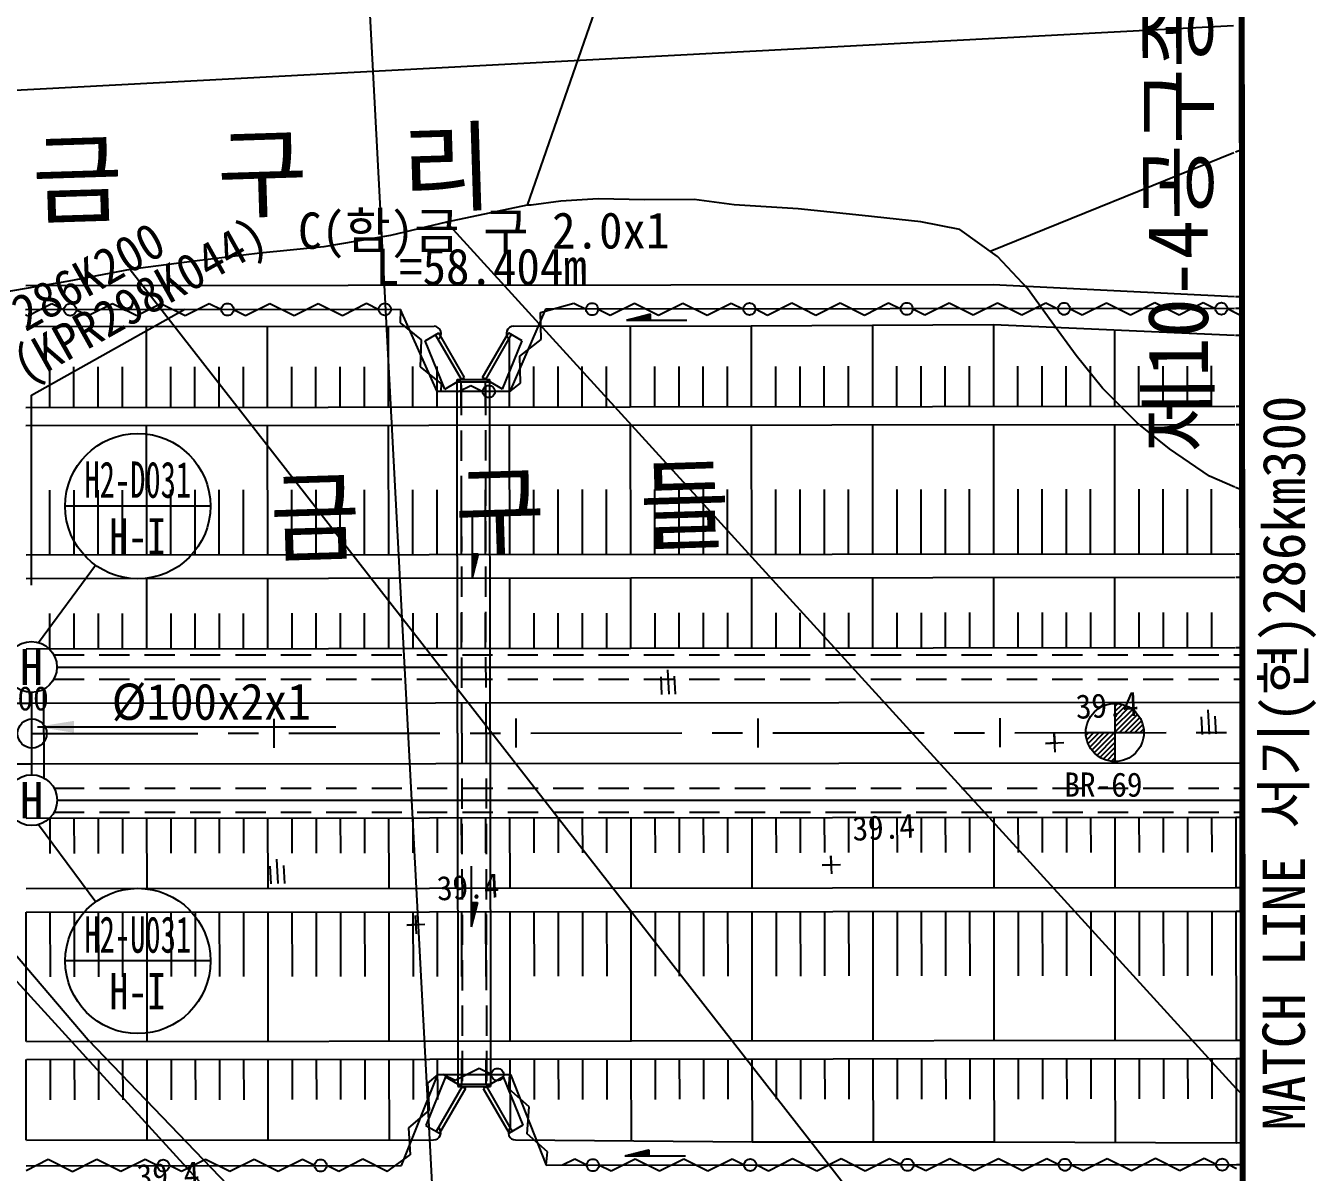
# Model space of a CAD drawing. Header units: millimetres. Extents: x 17638 to 18434, y 1103 to 1809.
# Drawn here: x 18077.2 to 18183.8, y 1454.1 to 1548.8 of the extents above; entities that cross this region are included whole.
import ezdxf
from ezdxf.enums import TextEntityAlignment as Align
from ezdxf.xclip import XClip

# ---------------------------------------------------------------- set-up
doc = ezdxf.new("R2010")
doc.units = ezdxf.units.MM
doc.header["$LTSCALE"] = 10
doc.header["$MEASUREMENT"] = 0
doc.header["$XCLIPFRAME"] = 2
for name, pattern in [('A-CENTR01', [2, 1.25, -0.25, 0.25, -0.25]), ('CENTER', [2, 1.25, -0.25, 0.25, -0.25]), ('DASHED2', [0.375, 0.25, -0.125]), ('HIDDEN', [0.375, 0.25, -0.125])]:
    doc.linetypes.add(name, pattern=pattern)
for name, color, linetype in [('TN-CABL', 4, 'Continuous'), ('TN-MACL', 6, 'A-CENTR01'), ('TN-MANH', 4, 'Continuous'), ('TZ-BASE', 253, 'Continuous'), ('TZ-CABL', 4, 'Continuous'), ('TZ-MACT', 6, 'Continuous')]:
    doc.layers.add(name, color=color, linetype=linetype)
doc.layers.add('TX-PAPR', color=2, linetype='Continuous', plot=False)
doc.styles.add('GR', font='GulimChe.ttf')
doc.styles.get("Standard").update_dxf_attribs({"font": 'GulimChe.ttf'})
doc.linetypes.add('ZIGZAG', pattern='A,0.0001,-0.2,[131,ltypeshp.shx,S=0.2,R=0,X=-0.2,Y=0],-0.4,[131,ltypeshp.shx,S=0.2,R=180,X=0.2,Y=0],-0.2', length=0.8001)
doc.dimstyles.get("Standard").update_dxf_attribs({"dimtxt": 0.18, "dimasz": 0.18, "dimexe": 0.18, "dimexo": 0.0625, "dimgap": 0.09, "dimtad": 0, "dimtih": 1, "dimtoh": 1, "dimdec": 4, "dimzin": 0, "dimdsep": 46, "dimtxsty": 'Standard', "dimcen": 0.09, "dimadec": 0, "dimazin": 0, "dimtfac": 1, "dimtdec": 4, "dimtofl": 0, "dimtmove": 0, "dimatfit": 3, "dimfxl": 0, "dimtolj": 1, "dimtzin": 0, "dimarcsym": 0})

# ---------------------------------------------------------------- blocks, each defined once
blk = doc.blocks.new('JD-SDJKSFJK3')
at = {"layer": 'TZ-BASE'}
for p, q in [((224.02, 132.79), (242.6, -217.07)), ((300, 0.26), (299.74, 103.57)), ((249.72, 69.11, 40.57), (240.9, 43.81, 40.57)), ((299.28, 58.63), (-0.04, 42.73)), ((279.17, 40.01, 40.38), (299.3, 48.16, 40.38)), ((299.43, 48.21, 77.12), (299.96, 48.42, 77.12)), ((240.9, 43.81, 39.87), (234.25, 42.4, 39.87)), ((241.23, 43.82, 39.87), (240.9, 43.81, 39.87)), ((243.7, 44.14, 39.87), (241.23, 43.82, 39.87)), ((246.77, 44.35, 39.87), (243.7, 44.14, 39.87)), ((250.64, 44.25, 39.87), (246.77, 44.35, 39.87)), ((254.71, 44.29, 39.87), (250.64, 44.25, 39.87)), ((258.01, 43.83, 39.87), (254.71, 44.29, 39.87)), ((263.31, 43.52, 39.87), (258.01, 43.83, 39.87)), ((268.58, 42.96, 39.87), (263.31, 43.52, 39.87)), ((273.43, 42.43, 39.87), (268.58, 42.96, 39.87)), ((234.25, 42.4, 39.87), (229.62, 41.3, 39.87)), ((299.5, -29.13, 39.66), (234.25, 42.4, 39.66)), ((276.65, 41.8, 39.87), (273.43, 42.43, 39.87)), ((279.78, 39.58, 39.87), (276.65, 41.8, 39.87)), ((229.62, 41.3, 39.87), (224.1, 40.38, 39.87)), ((218.81, 39.85, 39.87), (213.41, 39.19, 39.87)), ((224.1, 40.38, 39.87), (218.81, 39.85, 39.87)), ((282.25, 36.92, 39.87), (279.78, 39.58, 39.87)), ((208.09, 38.49, 39.87), (203.03, 37.55, 39.87)), ((213.41, 39.19, 39.87), (208.09, 38.49, 39.87)), ((208.09, 38.49, 39.56), (279.66, -53.12, 39.56)), ((203.03, 37.55, 39.87), (197.59, 36.6, 39.87)), ((284.26, 34.16, 39.87), (282.25, 36.92, 39.87)), ((299.45, 36.27, 75.38), (299.99, 36.27, 75.38)), ((230.44, 35.21), (199.44, 35.18)), ((199.64, 34.68), (201.64, 35.68)), ((201.64, 35.68), (202.64, 35.18)), ((204.64, 34.69), (206.64, 35.69)), ((206.64, 35.69), (208.64, 34.69)), ((208.64, 34.69), (210.64, 35.69)), ((210.64, 35.69), (212.64, 34.69)), ((212.64, 34.69), (214.64, 35.69)), ((214.64, 35.69), (215.64, 35.2)), ((216.64, 35.2), (217.64, 34.7)), ((217.64, 34.7), (219.64, 35.7)), ((219.64, 35.7), (221.64, 34.7)), ((221.64, 34.7), (223.64, 35.7)), ((223.64, 35.7), (225.64, 34.7)), ((225.64, 34.7), (227.64, 35.71)), ((227.64, 35.71), (228.64, 35.21)), ((230.44, 35.21), (230.4, 34.09)), ((233.48, 28.42), (230.44, 35.21)), ((242.43, 35.22), (239.48, 28.42)), ((242.02, 34.96), (244.77, 35.72)), ((299.35, 35.27), (242.43, 35.22)), ((244.77, 35.72), (245.77, 35.22)), ((246.77, 35.22), (247.77, 34.72)), ((247.77, 34.72), (249.77, 35.73)), ((249.77, 35.73), (251.77, 34.73)), ((251.77, 34.73), (253.77, 35.73)), ((253.77, 35.73), (255.77, 34.73)), ((255.77, 34.73), (257.77, 35.73)), ((257.77, 35.73), (258.77, 35.23)), ((259.77, 35.24), (260.77, 34.74)), ((260.77, 34.74), (262.77, 35.74)), ((262.77, 35.74), (264.77, 34.74)), ((264.77, 34.74), (266.77, 35.74)), ((266.77, 35.74), (268.77, 34.74)), ((268.77, 34.74), (270.77, 35.75)), ((270.77, 35.75), (271.77, 35.25)), ((272.77, 35.25), (273.77, 34.75)), ((273.77, 34.75), (275.77, 35.75)), ((275.77, 35.75), (277.77, 34.75)), ((277.77, 34.75), (279.77, 35.75)), ((279.77, 35.75), (281.77, 34.76)), ((281.77, 34.76), (283.77, 35.76)), ((283.77, 35.76), (284.77, 35.26)), ((285.77, 35.26), (286.77, 34.76)), ((286.77, 34.76), (288.77, 35.76)), ((288.77, 35.76), (290.77, 34.76)), ((290.77, 34.76), (292.77, 35.77)), ((292.77, 35.77), (294.77, 34.77)), ((294.77, 34.77), (296.77, 35.77)), ((296.77, 35.77), (297.77, 35.27)), ((298.77, 35.27), (299.36, 34.98)), ((298.79, 35.27, 75.38), (299.79, 34.77, 75.38)), ((299.99, 35.27, 75.38), (299.45, 35.27, 75.38)), ((199.44, 34.78), (199.64, 34.68)), ((203.64, 35.18), (204.64, 34.69)), ((242.07, 32.73), (242.02, 34.96)), ((251.11, 34.8), (249.11, 34.3)), ((251.11, 34.3), (249.11, 34.3)), ((251.11, 34.31), (249.16, 34.31)), ((251.11, 34.33), (249.21, 34.32)), ((251.11, 34.34), (249.26, 34.34)), ((251.11, 34.35), (249.31, 34.35)), ((251.11, 34.36), (249.36, 34.36)), ((251.11, 34.38), (249.41, 34.37)), ((251.11, 34.39), (249.46, 34.39)), ((251.11, 34.4), (249.51, 34.4)), ((251.11, 34.41), (249.56, 34.41)), ((251.11, 34.43), (249.61, 34.42)), ((251.11, 34.44), (249.66, 34.44)), ((251.11, 34.45), (249.71, 34.45)), ((251.11, 34.46), (249.76, 34.46)), ((251.11, 34.48), (249.81, 34.47)), ((251.11, 34.49), (249.86, 34.49)), ((251.11, 34.5), (249.91, 34.5)), ((251.11, 34.51), (249.96, 34.51)), ((251.11, 34.53), (250.01, 34.52)), ((251.11, 34.54), (250.06, 34.54)), ((251.11, 34.55), (250.11, 34.55)), ((251.11, 34.56), (250.16, 34.56)), ((251.11, 34.58), (250.21, 34.57)), ((251.11, 34.59), (250.26, 34.59)), ((251.11, 34.6), (250.31, 34.6)), ((251.11, 34.61), (250.36, 34.61)), ((251.11, 34.63), (250.41, 34.62)), ((251.11, 34.64), (250.46, 34.64)), ((251.11, 34.65), (250.51, 34.65)), ((251.11, 34.66), (250.56, 34.66)), ((251.11, 34.68), (250.61, 34.67)), ((251.11, 34.69), (250.66, 34.69)), ((251.11, 34.7), (250.71, 34.7)), ((251.11, 34.71), (250.76, 34.71)), ((251.11, 34.73), (250.81, 34.72)), ((251.11, 34.74), (250.86, 34.74)), ((251.11, 34.75), (250.91, 34.75)), ((251.11, 34.76), (250.96, 34.76)), ((251.11, 34.78), (251.01, 34.78)), ((251.11, 34.79), (251.06, 34.79)), ((251.11, 34.3), (251.11, 34.8)), ((254.11, 34.3), (251.11, 34.3)), ((286.28, 31.4, 39.87), (284.26, 34.16, 39.87)), ((299.79, 34.77, 75.38), (299.99, 34.87, 75.38)), ((199.48, 33.78), (233.21, 33.81)), ((209.43, 33.79), (209.43, 27.12)), ((219.43, 33.8), (219.43, 27.13)), ((229.43, 33.81), (229.43, 27.14)), ((230.4, 34.09), (232.14, 32.69)), ((239.79, 33.82), (259.43, 33.84)), ((249.43, 33.83), (249.43, 27.16)), ((259.43, 33.84), (279.43, 33.95)), ((259.43, 33.84), (259.43, 27.17)), ((269.43, 33.9), (269.43, 27.18)), ((279.43, 33.95), (299.36, 33.08)), ((279.43, 33.95), (279.43, 27.18)), ((289.43, 33.51), (289.43, 27.19)), ((299.45, 33.07, 75.38), (299.99, 33.07, 75.38)), ((232.14, 32.69), (232.07, 30.45)), ((239.43, 32.8), (239.43, 27.15)), ((240.31, 31.35), (242.07, 32.73)), ((240.36, 29.11), (240.31, 31.35)), ((288.46, 28.69, 39.87), (286.28, 31.4, 39.87)), ((201.43, 30.45), (201.43, 27.11)), ((203.43, 30.45), (203.43, 27.12)), ((205.43, 30.45), (205.43, 27.12)), ((207.43, 30.45), (207.43, 27.12)), ((211.43, 30.46), (211.43, 27.12)), ((213.43, 30.46), (213.43, 27.12)), ((215.43, 30.46), (215.43, 27.13)), ((217.43, 30.46), (217.43, 27.13)), ((221.43, 30.47), (221.43, 27.13)), ((223.43, 30.47), (223.43, 27.13)), ((225.43, 30.47), (225.43, 27.14)), ((227.43, 30.47), (227.43, 27.14)), ((231.43, 30.48), (231.43, 27.14)), ((232.07, 30.45), (233.81, 29.05)), ((233.43, 30.48), (233.43, 27.14)), ((241.43, 30.48), (241.43, 27.15)), ((243.43, 30.49), (243.43, 27.15)), ((245.43, 30.49), (245.43, 27.15)), ((247.43, 30.49), (247.43, 27.16)), ((251.43, 30.49), (251.43, 27.16)), ((253.43, 30.5), (253.43, 27.16)), ((255.43, 30.5), (255.43, 27.16)), ((257.43, 30.5), (257.43, 27.16)), ((261.43, 30.5), (261.43, 27.17)), ((263.43, 30.5), (263.43, 27.17)), ((265.43, 30.51), (265.43, 27.17)), ((267.43, 30.51), (267.43, 27.17)), ((271.43, 30.51), (271.43, 27.18)), ((273.43, 30.51), (273.43, 27.18)), ((275.43, 30.52), (275.43, 27.18)), ((277.43, 30.52), (277.43, 27.18)), ((281.43, 30.52), (281.43, 27.19)), ((283.43, 30.52), (283.43, 27.19)), ((285.43, 30.52), (285.43, 27.19)), ((287.43, 30.53), (287.43, 27.19)), ((291.43, 30.53), (291.43, 27.2)), ((293.43, 30.53), (293.43, 27.2)), ((295.43, 30.53), (295.43, 27.2)), ((297.43, 30.54), (297.43, 27.2)), ((233.81, 29.05), (233.78, 28.42)), ((235.24, 28.42), (236.24, 28.92)), ((235.43, 29.22), (235.43, 27.14)), ((236.24, 28.92), (237.24, 28.42)), ((237.43, 29.22), (237.43, 27.15)), ((239.48, 28.42), (240.36, 29.11)), ((239.48, 28.42), (233.48, 28.42)), ((291.31, 25.83, 39.87), (288.46, 28.69, 39.87)), ((199.48, 27.11), (299.37, 27.2)), ((299.49, 27.2, 75.38), (300, 27.2, 75.38)), ((199.49, 25.61), (299.38, 25.7)), ((209.43, 25.62), (209.44, 14.95)), ((219.43, 25.63), (219.44, 14.96)), ((229.43, 25.64), (229.44, 14.97)), ((239.43, 25.65), (239.44, 14.98)), ((249.43, 25.66), (249.44, 14.99)), ((259.43, 25.67), (259.44, 15)), ((269.43, 25.68), (269.44, 15.01)), ((279.43, 25.68), (279.44, 15.01)), ((289.43, 25.69), (289.44, 15.02)), ((293.98, 23.68, 39.87), (291.31, 25.83, 39.87)), ((299.49, 25.7, 75.38), (300, 25.7, 75.38)), ((297.28, 21.42, 39.87), (293.98, 23.68, 39.87)), ((299.37, 20.53, 39.87), (297.28, 21.42, 39.87)), ((201.44, 20.28), (201.44, 14.94)), ((203.44, 20.28), (203.44, 14.95)), ((205.44, 20.28), (205.44, 14.95)), ((207.44, 20.28), (207.44, 14.95)), ((211.44, 20.29), (211.44, 14.95)), ((213.44, 20.29), (213.44, 14.95)), ((215.44, 20.29), (215.44, 14.96)), ((217.44, 20.29), (217.44, 14.96)), ((221.44, 20.3), (221.44, 14.96)), ((223.44, 20.3), (223.44, 14.96)), ((225.44, 20.3), (225.44, 14.97)), ((227.44, 20.3), (227.44, 14.97)), ((231.44, 20.31), (231.44, 14.97)), ((233.44, 20.31), (233.44, 14.97)), ((235.44, 20.31), (235.44, 14.97)), ((237.44, 20.31), (237.44, 14.98)), ((241.44, 20.31), (241.44, 14.98)), ((243.44, 20.32), (243.44, 14.98)), ((245.44, 20.32), (245.44, 14.98)), ((247.44, 20.32), (247.44, 14.99)), ((251.44, 20.32), (251.44, 14.99)), ((253.44, 20.33), (253.44, 14.99)), ((255.44, 20.33), (255.44, 14.99)), ((257.44, 20.33), (257.44, 14.99)), ((261.44, 20.33), (261.44, 15)), ((263.44, 20.33), (263.44, 15)), ((265.44, 20.34), (265.44, 15)), ((267.44, 20.34), (267.44, 15)), ((271.44, 20.34), (271.44, 15.01)), ((273.44, 20.34), (273.44, 15.01)), ((275.44, 20.35), (275.44, 15.01)), ((277.44, 20.35), (277.44, 15.01)), ((281.44, 20.35), (281.44, 15.02)), ((283.44, 20.35), (283.44, 15.02)), ((285.44, 20.35), (285.44, 15.02)), ((287.44, 20.36), (287.44, 15.02)), ((291.44, 20.36), (291.44, 15.03)), ((293.44, 20.36), (293.44, 15.03)), ((295.44, 20.36), (295.44, 15.03)), ((297.44, 20.37), (297.44, 15.03)), ((299.98, 20.27, 76.61), (299.45, 20.49, 76.61)), ((236.36, 18.01), (236.36, 15.01)), ((199.5, 14.94), (299.41, 15.03)), ((236.36, 15.01), (236.37, 13.01)), ((236.86, 15.01), (236.36, 13.01)), ((236.36, 15.01), (236.86, 15.01)), ((236.38, 15.01), (236.38, 13.06)), ((236.39, 15.01), (236.39, 13.11)), ((236.4, 15.01), (236.4, 13.16)), ((236.41, 15.01), (236.41, 13.21)), ((236.43, 15.01), (236.43, 13.26)), ((236.44, 15.01), (236.44, 13.31)), ((236.45, 15.01), (236.45, 13.36)), ((236.46, 15.01), (236.46, 13.41)), ((236.48, 15.01), (236.48, 13.46)), ((236.49, 15.01), (236.49, 13.51)), ((236.5, 15.01), (236.5, 13.56)), ((236.51, 15.01), (236.51, 13.61)), ((236.53, 15.01), (236.53, 13.66)), ((236.54, 15.01), (236.54, 13.71)), ((236.55, 15.01), (236.55, 13.76)), ((236.56, 15.01), (236.56, 13.81)), ((236.58, 15.01), (236.58, 13.86)), ((236.59, 15.01), (236.59, 13.91)), ((236.6, 15.01), (236.6, 13.96)), ((236.61, 15.01), (236.61, 14.01)), ((236.63, 15.01), (236.63, 14.06)), ((236.64, 15.01), (236.64, 14.11)), ((236.65, 15.01), (236.65, 14.16)), ((236.66, 15.01), (236.66, 14.21)), ((236.68, 15.01), (236.68, 14.26)), ((236.69, 15.01), (236.69, 14.31)), ((236.7, 15.01), (236.7, 14.36)), ((236.71, 15.01), (236.71, 14.41)), ((236.73, 15.01), (236.73, 14.46)), ((236.74, 15.01), (236.74, 14.51)), ((236.75, 15.01), (236.75, 14.56)), ((236.76, 15.01), (236.76, 14.61)), ((236.78, 15.01), (236.78, 14.66)), ((236.79, 15.01), (236.79, 14.71)), ((236.8, 15.01), (236.8, 14.76)), ((236.81, 15.01), (236.81, 14.81)), ((236.83, 15.01), (236.83, 14.86)), ((236.84, 15.01), (236.84, 14.91)), ((236.85, 15.01), (236.85, 14.96)), ((299.49, 15.03, 75.38), (300.01, 15.03, 75.38)), ((199.5, 12.99), (299.41, 13.08)), ((209.45, 13), (209.45, 7.19)), ((219.45, 13.01), (219.45, 7.2)), ((229.45, 13.02), (229.45, 7.21)), ((239.45, 13.03), (239.45, 7.22)), ((249.45, 13.04), (249.45, 7.23)), ((259.45, 13.05), (259.45, 7.24)), ((269.45, 13.06), (269.45, 7.25)), ((279.45, 13.06), (279.45, 7.25)), ((289.45, 13.07), (289.45, 7.26)), ((299.49, 13.08, 75.38), (300.01, 13.08, 75.38)), ((201.45, 10.09), (201.45, 7.18)), ((203.45, 10.09), (203.45, 7.19)), ((205.45, 10.09), (205.45, 7.19)), ((207.45, 10.09), (207.45, 7.19)), ((211.45, 10.1), (211.45, 7.19)), ((213.45, 10.1), (213.45, 7.19)), ((215.45, 10.1), (215.45, 7.2)), ((217.45, 10.1), (217.45, 7.2)), ((221.45, 10.11), (221.45, 7.2)), ((223.45, 10.11), (223.45, 7.2)), ((225.45, 10.11), (225.45, 7.21)), ((227.45, 10.11), (227.45, 7.21)), ((231.45, 10.12), (231.45, 7.21)), ((233.45, 10.12), (233.45, 7.21)), ((235.45, 10.12), (235.45, 7.21)), ((237.45, 10.12), (237.45, 7.22)), ((241.45, 10.12), (241.45, 7.22)), ((243.45, 10.13), (243.45, 7.22)), ((245.45, 10.13), (245.45, 7.22)), ((247.45, 10.13), (247.45, 7.23)), ((251.45, 10.13), (251.45, 7.23)), ((253.45, 10.14), (253.45, 7.23)), ((255.45, 10.14), (255.45, 7.23)), ((257.45, 10.14), (257.45, 7.23)), ((261.45, 10.14), (261.45, 7.24)), ((263.45, 10.14), (263.45, 7.24)), ((265.45, 10.15), (265.45, 7.24)), ((267.45, 10.15), (267.45, 7.24)), ((271.45, 10.15), (271.45, 7.25)), ((273.45, 10.15), (273.45, 7.25)), ((275.45, 10.16), (275.45, 7.25)), ((277.45, 10.16), (277.45, 7.25)), ((281.45, 10.16), (281.45, 7.26)), ((283.45, 10.16), (283.45, 7.26)), ((285.45, 10.16), (285.45, 7.26)), ((287.45, 10.17), (287.45, 7.26)), ((291.45, 10.17), (291.45, 7.27)), ((293.45, 10.17), (293.45, 7.27)), ((295.45, 10.17), (295.45, 7.27)), ((297.45, 10.18), (297.45, 7.27)), ((199.5, 7.18), (299.43, 7.27)), ((299.49, 7.27, 75.38), (300.01, 7.27, 75.38)), ((252.5, 5.45, 39.37), (252.61, 3.44, 39.37)), ((251.94, 4.85, 39.37), (252.02, 3.4, 39.37)), ((253.17, 3.44, 39.37), (253.09, 4.91, 39.37)), ((-0.06, 2.5), (199.94, 2.68)), ((200.01, 2.68), (299.99, 2.76)), ((289.47, 2.66), (289.47, -2.14)), ((289.47, 2.41), (289.7, 2.64)), ((289.47, 1.99), (290.06, 2.58)), ((289.47, 1.57), (290.38, 2.48)), ((289.47, 1.14), (290.66, 2.34)), ((289.47, 0.72), (290.92, 2.17)), ((297.16, 2.14, 39.37), (297.26, 0.13, 39.37)), ((220, -1.01), (220, 1.39)), ((240, -0.99), (240, 1.41)), ((260, -0.97), (260, 1.43)), ((280, -0.95), (280, 1.45)), ((289.47, 0.29), (291.14, 1.97)), ((289.85, 0.26), (291.35, 1.75)), ((290.28, 0.26), (291.52, 1.5)), ((290.7, 0.26), (291.67, 1.22)), ((296.6, 1.55, 39.37), (296.68, 0.1, 39.37)), ((297.83, 0.14, 39.37), (297.75, 1.61, 39.37)), ((300, -0.94), (300, 1.46)), ((284.46, 0.15, 39.37), (284.5, -0.6, 39.37)), ((284.54, -1.35, 39.37), (284.46, 0.15, 39.37)), ((287.07, 0.25), (291.87, 0.26)), ((287.08, 0.02), (287.31, 0.25)), ((287.14, -0.34), (287.73, 0.25)), ((287.25, -0.66), (288.16, 0.25)), ((287.39, -0.94), (288.58, 0.25)), ((287.56, -1.2), (289.01, 0.25)), ((287.75, -1.42), (289.43, 0.26)), ((291.13, 0.26), (291.78, 0.91)), ((291.55, 0.26), (291.85, 0.56)), ((283.75, -0.64, 39.37), (285.25, -0.56, 39.37)), ((284.5, -0.6, 39.37), (283.75, -0.64, 39.37)), ((287.98, -1.63), (289.47, -0.13)), ((288.23, -1.8), (289.47, -0.56)), ((288.51, -1.94), (289.47, -0.98)), ((288.82, -2.06), (289.47, -1.4)), ((289.17, -2.13), (289.47, -1.83)), ((-0.05, -2.5), (199.94, -2.32)), ((200.02, -2.32), (300, -2.24)), ((199.52, -6.82), (299.46, -6.73)), ((201.46, -6.82), (201.47, -9.72)), ((203.46, -6.81), (203.47, -9.72)), ((205.46, -6.81), (205.47, -9.72)), ((207.46, -6.81), (207.47, -9.72)), ((209.46, -6.81), (209.47, -12.62)), ((211.46, -6.81), (211.47, -9.71)), ((213.46, -6.81), (213.47, -9.71)), ((215.46, -6.8), (215.47, -9.71)), ((217.46, -6.8), (217.47, -9.71)), ((219.46, -6.8), (219.47, -12.61)), ((221.46, -6.8), (221.47, -9.7)), ((223.46, -6.8), (223.47, -9.7)), ((225.46, -6.79), (225.47, -9.7)), ((227.46, -6.79), (227.47, -9.7)), ((229.46, -6.79), (229.47, -12.6)), ((231.46, -6.79), (231.47, -9.69)), ((233.46, -6.79), (233.47, -9.69)), ((235.46, -6.79), (235.47, -9.69)), ((237.46, -6.78), (237.47, -9.69)), ((239.46, -6.78), (239.47, -12.59)), ((241.46, -6.78), (241.47, -9.68)), ((243.46, -6.78), (243.47, -9.68)), ((245.46, -6.78), (245.47, -9.68)), ((247.46, -6.77), (247.47, -9.68)), ((249.46, -6.77), (249.47, -12.58)), ((251.46, -6.77), (251.47, -9.68)), ((253.46, -6.77), (253.47, -9.67)), ((255.46, -6.77), (255.47, -9.67)), ((257.46, -6.77), (257.47, -9.67)), ((259.46, -6.76), (259.47, -12.57)), ((261.46, -6.76), (261.47, -9.67)), ((263.46, -6.76), (263.47, -9.67)), ((265.46, -6.76), (265.47, -9.66)), ((267.46, -6.76), (267.47, -9.66)), ((269.46, -6.75), (269.47, -12.56)), ((271.46, -6.75), (271.47, -9.66)), ((273.46, -6.75), (273.47, -9.66)), ((275.46, -6.75), (275.47, -9.65)), ((277.46, -6.75), (277.47, -9.65)), ((279.46, -6.75), (279.47, -12.56)), ((281.46, -6.74), (281.47, -9.65)), ((283.46, -6.74), (283.47, -9.65)), ((285.46, -6.74), (285.47, -9.65)), ((287.46, -6.74), (287.47, -9.64)), ((289.46, -6.74), (289.47, -12.55)), ((291.46, -6.73), (291.47, -9.64)), ((293.46, -6.73), (293.47, -9.64)), ((295.46, -6.73), (295.47, -9.64)), ((297.46, -6.73), (297.47, -9.63)), ((299.46, -6.73), (299.47, -12.54)), ((299.49, -6.73, 75.38), (300.03, -6.73, 75.38)), ((190.48, -8.51, 39.87), (204.62, -25.13, 39.87)), ((220.2, -10.19, 39.37), (220.31, -12.2, 39.37)), ((265.29, -10.71, 39.37), (266.79, -10.63, 39.37)), ((266, -9.92, 39.37), (266.04, -10.67, 39.37)), ((266.08, -11.42, 39.37), (266, -9.92, 39.37)), ((219.64, -10.79, 39.37), (219.72, -12.23, 39.37)), ((220.87, -12.2, 39.37), (220.79, -10.73, 39.37)), ((236.29, -10.79), (236.29, -13.79)), ((266.04, -10.67, 39.37), (265.29, -10.71, 39.37)), ((199.52, -12.63), (299.47, -12.54)), ((299.49, -12.54, 75.38), (300.03, -12.54, 75.38)), ((236.29, -13.79), (236.79, -13.79)), ((236.79, -13.79), (236.29, -15.79)), ((236.29, -13.79), (236.29, -15.79)), ((236.3, -13.79), (236.3, -15.74)), ((236.32, -13.79), (236.32, -15.69)), ((236.33, -13.79), (236.33, -15.64)), ((236.34, -13.79), (236.34, -15.59)), ((236.35, -13.79), (236.35, -15.54)), ((236.37, -13.79), (236.37, -15.49)), ((236.38, -13.79), (236.38, -15.43)), ((236.39, -13.79), (236.39, -15.38)), ((236.4, -13.79), (236.4, -15.33)), ((236.42, -13.79), (236.42, -15.28)), ((236.43, -13.79), (236.43, -15.23)), ((236.44, -13.79), (236.44, -15.18)), ((236.45, -13.79), (236.45, -15.13)), ((236.47, -13.79), (236.47, -15.08)), ((236.48, -13.79), (236.48, -15.03)), ((236.49, -13.79), (236.49, -14.98)), ((236.5, -13.79), (236.5, -14.93)), ((236.52, -13.79), (236.52, -14.88)), ((236.53, -13.79), (236.53, -14.83)), ((236.54, -13.79), (236.54, -14.78)), ((236.55, -13.79), (236.55, -14.73)), ((236.57, -13.79), (236.57, -14.68)), ((236.58, -13.79), (236.58, -14.63)), ((236.59, -13.79), (236.59, -14.58)), ((236.6, -13.79), (236.6, -14.53)), ((236.62, -13.79), (236.62, -14.48)), ((236.63, -13.79), (236.63, -14.43)), ((236.64, -13.79), (236.64, -14.38)), ((236.65, -13.79), (236.65, -14.33)), ((236.67, -13.79), (236.67, -14.28)), ((236.68, -13.79), (236.68, -14.23)), ((236.69, -13.79), (236.69, -14.18)), ((236.7, -13.79), (236.7, -14.13)), ((236.72, -13.79), (236.72, -14.08)), ((236.73, -13.79), (236.73, -14.03)), ((236.74, -13.79), (236.74, -13.98)), ((236.75, -13.79), (236.75, -13.93)), ((236.77, -13.79), (236.77, -13.88)), ((236.78, -13.79), (236.78, -13.83)), ((199.47, -14.58), (199.48, -25.25)), ((199.52, -14.58), (299.48, -14.49)), ((201.47, -14.58), (201.48, -19.91)), ((203.47, -14.57), (203.48, -19.91)), ((205.47, -14.57), (205.48, -19.91)), ((207.47, -14.57), (207.48, -19.91)), ((209.47, -14.57), (209.48, -25.24)), ((211.47, -14.57), (211.48, -19.9)), ((213.47, -14.57), (213.48, -19.9)), ((215.47, -14.56), (215.48, -19.9)), ((217.47, -14.56), (217.48, -19.9)), ((219.47, -14.56), (219.48, -25.23)), ((221.47, -14.56), (221.48, -19.89)), ((223.47, -14.56), (223.48, -19.89)), ((225.47, -14.55), (225.48, -19.89)), ((227.47, -14.55), (227.48, -19.89)), ((229.47, -14.55), (229.48, -25.22)), ((231.47, -14.55), (231.48, -19.88)), ((231.67, -14.86, 39.37), (231.71, -15.61, 39.37)), ((231.75, -16.36, 39.37), (231.67, -14.86, 39.37)), ((233.47, -14.55), (233.48, -19.88)), ((235.47, -14.55), (235.48, -19.88)), ((237.47, -14.54), (237.48, -19.88)), ((239.47, -14.54), (239.48, -25.21)), ((241.47, -14.54), (241.48, -19.87)), ((243.47, -14.54), (243.48, -19.87)), ((245.47, -14.54), (245.48, -19.87)), ((247.47, -14.53), (247.48, -19.87)), ((249.47, -14.53), (249.48, -25.2)), ((251.47, -14.53), (251.48, -19.87)), ((253.47, -14.53), (253.48, -19.86)), ((255.47, -14.53), (255.48, -19.86)), ((257.47, -14.53), (257.48, -19.86)), ((259.47, -14.52), (259.48, -25.19)), ((261.47, -14.52), (261.48, -19.86)), ((263.47, -14.52), (263.48, -19.86)), ((265.47, -14.52), (265.48, -19.85)), ((267.47, -14.52), (267.48, -19.85)), ((269.47, -14.51), (269.48, -25.18)), ((271.47, -14.51), (271.48, -19.85)), ((273.47, -14.51), (273.48, -19.85)), ((275.47, -14.51), (275.48, -19.84)), ((277.47, -14.51), (277.48, -19.84)), ((279.47, -14.51), (279.48, -25.18)), ((281.47, -14.5), (281.48, -19.84)), ((283.47, -14.5), (283.48, -19.84)), ((285.47, -14.5), (285.48, -19.84)), ((287.47, -14.5), (287.48, -19.83)), ((289.47, -14.5), (289.48, -25.17)), ((291.47, -14.49), (291.48, -19.83)), ((293.47, -14.49), (293.48, -19.83)), ((295.47, -14.49), (295.48, -19.83)), ((297.47, -14.49), (297.48, -19.82)), ((299.47, -14.49), (299.48, -25.16)), ((299.49, -14.49, 75.38), (300.03, -14.49, 75.38)), ((230.96, -15.65, 39.37), (232.46, -15.57, 39.37)), ((231.71, -15.61, 39.37), (230.96, -15.65, 39.37)), ((221.76, -45.49, 39.93), (196.55, -17.92, 39.93)), ((199.53, -25.25), (299.51, -25.16)), ((204.62, -25.13, 39.87), (224.68, -45.95, 39.87)), ((299.49, -25.16, 75.38), (300.04, -25.16, 75.38)), ((199.48, -26.75), (199.49, -33.42)), ((199.53, -26.75), (299.51, -26.66)), ((201.48, -26.75), (201.49, -30.08)), ((203.48, -26.74), (203.49, -30.08)), ((205.48, -26.74), (205.49, -30.08)), ((207.48, -26.74), (207.49, -30.08)), ((209.48, -26.74), (209.49, -33.41)), ((211.48, -26.74), (211.49, -30.07)), ((213.48, -26.74), (213.49, -30.07)), ((215.48, -26.73), (215.49, -30.07)), ((217.48, -26.73), (217.49, -30.07)), ((219.48, -26.73), (219.49, -33.4)), ((221.48, -26.73), (221.49, -30.06)), ((223.48, -26.73), (223.49, -30.06)), ((225.48, -26.72), (225.49, -30.06)), ((227.48, -26.72), (227.49, -30.06)), ((229.48, -26.72), (229.49, -33.39)), ((231.48, -26.72), (231.49, -30.05)), ((233.48, -26.72), (233.49, -30.05)), ((236.94, -27.49), (234.95, -28.49)), ((235.48, -26.72), (235.48, -28.79)), ((237.95, -27.99), (236.94, -27.49)), ((237.48, -26.71), (237.48, -28.79)), ((239.48, -26.71), (239.49, -32.36)), ((241.48, -26.71), (241.49, -30.04)), ((243.48, -26.71), (243.49, -30.04)), ((245.48, -26.71), (245.49, -30.04)), ((247.48, -26.7), (247.49, -30.04)), ((249.48, -26.7), (249.49, -33.47)), ((251.48, -26.7), (251.49, -30.04)), ((253.48, -26.7), (253.49, -30.03)), ((255.48, -26.7), (255.49, -30.03)), ((257.48, -26.7), (257.49, -30.03)), ((259.48, -26.69), (259.49, -33.56)), ((261.48, -26.69), (261.49, -30.03)), ((263.48, -26.69), (263.49, -30.03)), ((265.48, -26.69), (265.49, -30.02)), ((267.48, -26.69), (267.49, -30.02)), ((269.48, -26.68), (269.49, -33.55)), ((271.48, -26.68), (271.49, -30.02)), ((273.48, -26.68), (273.49, -30.02)), ((275.48, -26.68), (275.49, -30.01)), ((277.48, -26.68), (277.49, -30.01)), ((279.48, -26.68), (279.49, -33.55)), ((281.48, -26.67), (281.49, -30.01)), ((283.48, -26.67), (283.49, -30.01)), ((285.48, -26.67), (285.49, -30.01)), ((287.48, -26.67), (287.49, -30)), ((289.48, -26.67), (289.49, -33.59)), ((291.48, -26.66), (291.49, -30)), ((293.48, -26.66), (293.49, -30)), ((295.48, -26.66), (295.49, -30)), ((297.48, -26.66), (297.49, -29.99)), ((299.48, -26.66), (299.49, -33.63)), ((299.49, -26.66, 75.38), (300.04, -26.66, 75.38)), ((230.51, -35.49), (233.53, -27.99)), ((233.53, -27.99), (232.68, -28.71)), ((232.68, -28.71), (232.81, -30.94)), ((233.53, -27.99), (239.53, -27.98)), ((234.95, -28.49), (233.95, -27.99)), ((239.39, -29.18), (239.48, -27.98)), ((239.53, -27.98), (242.49, -35.48)), ((241.07, -30.66), (239.39, -29.18)), ((300.03, -29.71, 76.4), (299.49, -29.12, 76.4)), ((240.9, -32.89), (241.07, -30.66)), ((232.81, -30.94), (231.1, -32.39)), ((231.1, -32.39), (231.23, -34.62)), ((242.58, -34.37), (240.9, -32.89)), ((199.54, -33.42), (233.17, -33.39)), ((239.94, -33.39), (259.49, -33.56)), ((259.49, -33.56), (279.49, -33.55)), ((279.49, -33.55), (299.49, -33.63)), ((299.49, -33.63), (299.53, -33.63)), ((299.51, -33.63, 75.38), (300.05, -33.61, 75.38)), ((201.34, -35.02), (199.5, -35.94)), ((203.34, -36.02), (201.34, -35.02)), ((205.34, -35.01), (203.34, -36.02)), ((207.34, -36.01), (205.34, -35.01)), ((209.34, -35.01), (207.34, -36.01)), ((210.34, -35.51), (209.34, -35.01)), ((214.34, -35.01), (212.34, -36.01)), ((216.34, -36), (214.34, -35.01)), ((218.34, -35), (216.34, -36)), ((220.34, -36), (218.34, -35)), ((222.34, -35), (220.34, -36)), ((223.34, -35.5), (222.34, -35)), ((227.34, -34.99), (225.34, -36)), ((229.34, -35.99), (227.34, -34.99)), ((229.34, -35.99), (231.23, -34.62)), ((242.49, -35.48), (242.58, -34.37)), ((244.84, -34.98), (243.84, -35.48)), ((245.84, -35.48), (244.84, -34.98)), ((249.84, -34.97), (247.84, -35.98)), ((250.99, -34.23), (248.99, -34.73)), ((250.99, -34.72), (248.99, -34.73)), ((250.99, -34.71), (249.04, -34.71)), ((250.99, -34.7), (249.09, -34.7)), ((250.99, -34.69), (249.14, -34.69)), ((250.99, -34.67), (249.19, -34.68)), ((250.99, -34.66), (249.24, -34.66)), ((250.99, -34.65), (249.29, -34.65)), ((250.99, -34.64), (249.34, -34.64)), ((250.99, -34.62), (249.39, -34.63)), ((250.99, -34.61), (249.44, -34.61)), ((250.99, -34.6), (249.49, -34.6)), ((250.99, -34.59), (249.54, -34.59)), ((250.99, -34.57), (249.59, -34.58)), ((250.99, -34.56), (249.64, -34.56)), ((250.99, -34.55), (249.69, -34.55)), ((250.99, -34.54), (249.74, -34.54)), ((250.99, -34.52), (249.79, -34.53)), ((250.99, -34.51), (249.84, -34.51)), ((251.84, -35.97), (249.84, -34.97)), ((250.99, -34.5), (249.89, -34.5)), ((250.99, -34.49), (249.94, -34.49)), ((250.99, -34.47), (249.99, -34.48)), ((250.99, -34.46), (250.04, -34.46)), ((250.99, -34.45), (250.09, -34.45)), ((250.99, -34.44), (250.14, -34.44)), ((250.99, -34.42), (250.19, -34.43)), ((250.99, -34.41), (250.24, -34.41)), ((250.99, -34.4), (250.29, -34.4)), ((250.99, -34.39), (250.34, -34.39)), ((250.99, -34.37), (250.39, -34.38)), ((250.99, -34.36), (250.44, -34.36)), ((250.99, -34.35), (250.49, -34.35)), ((250.99, -34.34), (250.54, -34.34)), ((250.99, -34.32), (250.59, -34.33)), ((250.99, -34.31), (250.64, -34.31)), ((250.99, -34.3), (250.69, -34.3)), ((250.99, -34.29), (250.74, -34.29)), ((250.99, -34.27), (250.79, -34.27)), ((250.99, -34.26), (250.84, -34.26)), ((250.99, -34.25), (250.89, -34.25)), ((250.99, -34.24), (250.94, -34.24)), ((250.99, -34.73), (250.99, -34.23)), ((253.99, -34.72), (250.99, -34.73)), ((253.84, -34.97), (251.84, -35.97)), ((255.84, -35.97), (253.84, -34.97)), ((257.84, -34.97), (255.84, -35.97)), ((258.84, -35.47), (257.84, -34.97)), ((262.84, -34.96), (260.84, -35.96)), ((264.84, -35.96), (262.84, -34.96)), ((266.84, -34.96), (264.84, -35.96)), ((268.84, -35.96), (266.84, -34.96)), ((270.84, -34.95), (268.84, -35.96)), ((271.84, -35.45), (270.84, -34.95)), ((275.84, -34.95), (273.84, -35.95)), ((277.84, -35.95), (275.84, -34.95)), ((279.84, -34.95), (277.84, -35.95)), ((281.84, -35.94), (279.84, -34.95)), ((283.84, -34.94), (281.84, -35.94)), ((284.84, -35.44), (283.84, -34.94)), ((288.84, -34.94), (286.84, -35.94)), ((290.84, -35.94), (288.84, -34.94)), ((292.84, -34.93), (290.84, -35.94)), ((294.84, -35.93), (292.84, -34.93)), ((296.84, -34.93), (294.84, -35.93)), ((297.84, -35.43), (296.84, -34.93)), ((199.5, -35.52), (230.51, -35.49)), ((212.34, -36.01), (211.34, -35.51)), ((225.34, -36), (224.34, -35.5)), ((242.49, -35.48), (299.53, -35.43)), ((247.84, -35.98), (246.84, -35.48)), ((260.84, -35.96), (259.84, -35.46)), ((273.84, -35.95), (272.84, -35.45)), ((286.84, -35.94), (285.84, -35.44)), ((299.53, -35.77), (298.84, -35.43)), ((299.52, -35.43, 75.38), (300.05, -35.43, 75.38)), ((300.05, -35.83, 75.38), (299.86, -35.93, 75.38))]:
    blk.add_line(p, q, dxfattribs=at)
at = {"layer": 'TZ-BASE', "ltscale": 10}
for p, q in [((199.48, 37.18), (279.42, 37.25)), ((279.42, 37.25), (299.35, 36.28))]:
    blk.add_line(p, q, dxfattribs=at)
at = {"layer": 'TZ-BASE', "linetype": 'Continuous'}
for p, q in [((232.48, 32.61), (233.6, 33.27)), ((235.48, 29.42), (233.34, 33.11)), ((235.74, 29.57), (233.6, 33.27)), ((237.22, 29.57), (239.36, 33.27)), ((237.48, 29.42), (239.62, 33.12)), ((240.48, 32.62), (239.36, 33.27)), ((234.1, 28.62), (232.48, 32.61)), ((238.87, 28.62), (240.48, 32.62)), ((234.1, 28.62), (235.74, 29.57)), ((235.16, 0.21), (235.13, 29.42)), ((235.13, 29.42), (237.83, 29.42)), ((235.13, 29.22), (237.83, 29.22)), ((238.87, 28.62), (237.22, 29.57)), ((237.86, 0.22), (237.83, 29.42)), ((235.16, 0.21), (235.19, -28.99)), ((237.86, 0.22), (237.89, -28.99)), ((234.15, -28.19), (232.54, -32.19)), ((234.15, -28.19), (235.8, -29.14)), ((235.19, -28.79), (237.89, -28.79)), ((238.92, -28.18), (237.28, -29.14)), ((238.92, -28.18), (240.54, -32.18)), ((235.54, -28.99), (233.4, -32.69)), ((235.8, -29.14), (233.66, -32.84)), ((235.19, -28.99), (237.89, -28.99)), ((237.28, -29.14), (239.42, -32.83)), ((237.54, -28.99), (239.67, -32.68)), ((232.54, -32.19), (233.66, -32.84)), ((240.54, -32.18), (239.42, -32.83))]:
    blk.add_line(p, q, dxfattribs=at)
at = {"layer": 'TZ-BASE', "linetype": 'DASHED2'}
for p, q in [((235.51, 0.21), (235.48, 29.42)), ((237.51, 0.22), (237.48, 29.42)), ((235.51, 0.21), (235.54, -28.99)), ((237.51, 0.22), (237.54, -28.99))]:
    blk.add_line(p, q, dxfattribs=at)
at = {"layer": 'TZ-BASE', "linetype": 'CENTER'}
blk.add_lwpolyline([(0, 0), (201.2, 0.18), (300, 0.26)], dxfattribs=at)
at = {"layer": 'TZ-BASE'}
for centre, radius in [((203.14, 35.18), 0.5), ((216.14, 35.2), 0.5), ((229.14, 35.21), 0.5), ((246.27, 35.22), 0.5), ((259.27, 35.24), 0.5), ((272.27, 35.25), 0.5), ((285.27, 35.26), 0.5), ((298.27, 35.27), 0.5), ((237.74, 28.42), 0.5), ((289.47, 0.26), 2.4), ((200, 0.18), 1.2), ((238.45, -27.98), 0.5), ((210.84, -35.51), 0.5), ((223.84, -35.5), 0.5), ((246.34, -35.48), 0.5), ((259.34, -35.46), 0.5), ((272.34, -35.45), 0.5), ((285.34, -35.44), 0.5), ((298.34, -35.43), 0.5)]:
    blk.add_circle(centre, radius, dxfattribs=at)
for centre, start, end in [((233.21, 33.21), 306.0132, 90.0518), ((239.79, 33.22), 90.0518, 230.1929), ((233.17, -32.79), 270.0518, 45.0365), ((239.95, -32.79), 138.0727, 270.0518)]:
    blk.add_arc(centre, 0.6, start, end, dxfattribs=at)
for s, height, rotation, p in [('제10-4공구종점', 5, 90.1445, (297.19, 23.38)), ('금  구  리', 6, 1.7966, (200.08, 42.87)), ('금  구  들', 6, 1.7966, (219.71, 14.96)), ('200', 2, 0.0505, (197.5, 2.08)), ('39.4', 2, 3.0398, (286.29, 1.38, 36.89)), ('BR-69', 2, 359.9991, (285.29, -5.04)), ('39.4', 2, 3.0398, (267.83, -8.69, 36.89)), ('39.4', 2, 3.0398, (233.5, -13.62, 36.89)), ('39.4', 2, 3.0398, (208.7, -37.41, 36.89))]:
    blk.add_text(s, height=height, rotation=rotation, dxfattribs=at).set_placement(p)
for s, p in [('C(함)금 구 2.0x1', (237.32, 41.53)), ('L=58.404m', (237.11, 38.71))]:
    blk.add_text(s, height=3, rotation=0.0518, dxfattribs=at).set_placement(p, align=Align.MIDDLE)
blk = doc.blocks.new('JD-DGD7F')
at = {"layer": 'TZ-BASE'}
for p, q in [((214.66, 93.96), (202.66, 93.96)), ((200.46, 82.7), (205.18, 89.07)), ((200.47, 67.66), (205.19, 61.28)), ((214.67, 56.39), (202.67, 56.39))]:
    blk.add_line(p, q, dxfattribs=at)
at = {"layer": 'TZ-BASE', "flags": 128}
blk.add_lwpolyline([(199.88, 87.43), (199.88, 103.13), (212.54, 110.22)], dxfattribs=at)
at = {"layer": 'TZ-BASE'}
for centre in [(208.66, 93.96), (208.67, 56.39)]:
    blk.add_circle(centre, 6, dxfattribs=at)
at = {"layer": 'TZ-BASE', "style": 'GR'}
for s, p in [('(KPR298K044)', (199.37, 103.99)), ('286K200', (199.37, 108.31))]:
    blk.add_text(s, height=3, rotation=29.2387, dxfattribs=at).set_placement(p)
for s, width, p in [('H2-D031', 0.65, (208.66, 96.12)), ('H-I', 0.8, (208.66, 91.46)), ('H2-U031', 0.65, (208.66, 58.55)), ('H-I', 0.8, (208.66, 53.89))]:
    blk.add_text(s, height=3, rotation=360, dxfattribs=dict(at, width=width)).set_placement(p, align=Align.MIDDLE)
at = {"layer": 'TZ-BASE'}
blk.add_text('Ø100x2x1', height=3, rotation=0.0518, dxfattribs=at).set_placement((214.73, 77.81), align=Align.MIDDLE)
blk.add_leader([(200.38, 75.73), (225.04, 75.73)], dimstyle='Standard', override={"dimtxt": 3, "dimasz": 3, "dimexe": 2, "dimexo": 3, "dimgap": 1, "dimtad": 0, "dimtih": 0, "dimcen": 1, "dimaunit": 1, "dimadec": 8, "dimtix": 1, "dimtofl": 1, "dimtmove": 2, "dimtvp": 2}, dxfattribs=at)

msp = doc.modelspace()

# ---------------------------------------------------------------- linework, layer by layer
at = {"layer": 'TN-CABL', "linetype": 'ZIGZAG', "ltscale": 0.5}
for points in [[(18079.73, 1495.81), (18177.68, 1495.81)], [(18079.74, 1484.81), (18177.69, 1484.81)]]:
    msp.add_lwpolyline(points, dxfattribs=at)
at = {"layer": 'TN-MACL', "const_width": 0.5}
msp.add_lwpolyline([(18177.62, 1565.4), (18177.75, 1415.4)], dxfattribs=at)
at = {"layer": 'TN-MANH'}
for centre in [(18077.63, 1495.81), (18077.64, 1484.81)]:
    msp.add_circle(centre, 2.1, dxfattribs=at)
at = {"layer": 'TX-PAPR'}
msp.add_lwpolyline([(17877.62, 1565.14), (18177.62, 1565.4), (18177.75, 1415.4), (17877.75, 1415.14)], close=True, dxfattribs=at)
at = {"layer": 'TZ-CABL', "linetype": 'HIDDEN'}
for points in [[(18079.48, 1496.81), (18177.68, 1496.81)], [(18079.73, 1495.81), (18177.68, 1495.81)], [(18079.48, 1494.81), (18177.68, 1494.81)], [(18079.49, 1485.81), (18177.69, 1485.81)], [(18079.74, 1484.81), (18177.69, 1484.81)], [(18079.49, 1483.81), (18177.69, 1483.81)]]:
    msp.add_lwpolyline(points, dxfattribs=at)
at = {"layer": 'TZ-CABL'}
msp.add_lwpolyline([(18078.63, 1493.97), (18078.64, 1486.66)], dxfattribs=at)
at = {"layer": 'TZ-CABL', "linetype": 'ZIGZAG', "ltscale": 0.5}
msp.add_lwpolyline([(18077.63, 1493.71), (18077.64, 1486.91)], dxfattribs=at)

# ---------------------------------------------------------------- block references
at = {"layer": 'TZ-BASE'}
ref = msp.add_blockref('JD-SDJKSFJK3', (17877.68, 1490.14), dxfattribs=at)
XClip(ref).set_block_clipping_path([(-0.0661112123, 74.999970862), (299.9337722053, 75.2644158343), (300.0659946915, -74.7355260164), (0.0661112122, -74.999970862)])
msp.add_blockref('JD-DGD7F', (17877.75, 1415.14), dxfattribs=at)

# ---------------------------------------------------------------- texts
at = {"layer": 'TN-MANH', "linetype": 'ByBlock'}
for p in [(18077.63, 1495.81), (18077.64, 1484.81)]:
    msp.add_text('H', height=3, rotation=360, dxfattribs=at).set_placement(p, align=Align.MIDDLE)
at = {"layer": 'TZ-MACT'}
msp.add_text('MATCH LINE 서기(현)286km300', height=3.5, rotation=89.9978, dxfattribs=at).set_placement((18181.1, 1487.88), align=Align.MIDDLE_CENTER)

doc.saveas('drawing.dxf')
